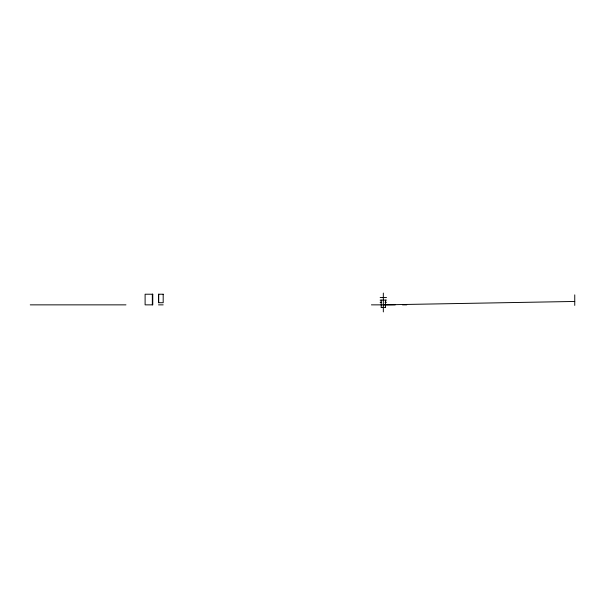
<?xml version="1.0" encoding="UTF-8"?>
<svg xmlns="http://www.w3.org/2000/svg" width="605" height="605" viewBox="0 0 605 605"><rect width="100%" height="100%" fill="white"/><g stroke="black" fill="none" stroke-linecap="round" stroke-linejoin="round"><path stroke-width="0.91" d="M383.328 304.859L574.75 301.456M380.144 297.562L386.504 297.562M380.144 300.118L386.504 300.118M380.144 302.281L381.581 302.281M385.067 302.281L386.504 302.281M30.25 304.859L125.961 304.859M158.502 304.859L163.184 304.859M371.409 304.859L395.231 304.859M402.469 304.859L406.719 304.859M381.203 307.416L385.445 307.416M574.75 294.869L574.75 305.404M385.453 300.118L385.453 307.416M383.328 293.077L383.328 311.923M381.195 300.118L381.195 307.416M158.722 294.219L158.722 302.727M152.339 294.219L152.339 304.859M152.762 294.219L145.109 294.219L145.109 304.859L152.762 304.859L152.762 294.219M163.184 294.219L158.502 294.219L158.502 302.727L163.184 302.727L163.184 294.219"/></g></svg>
